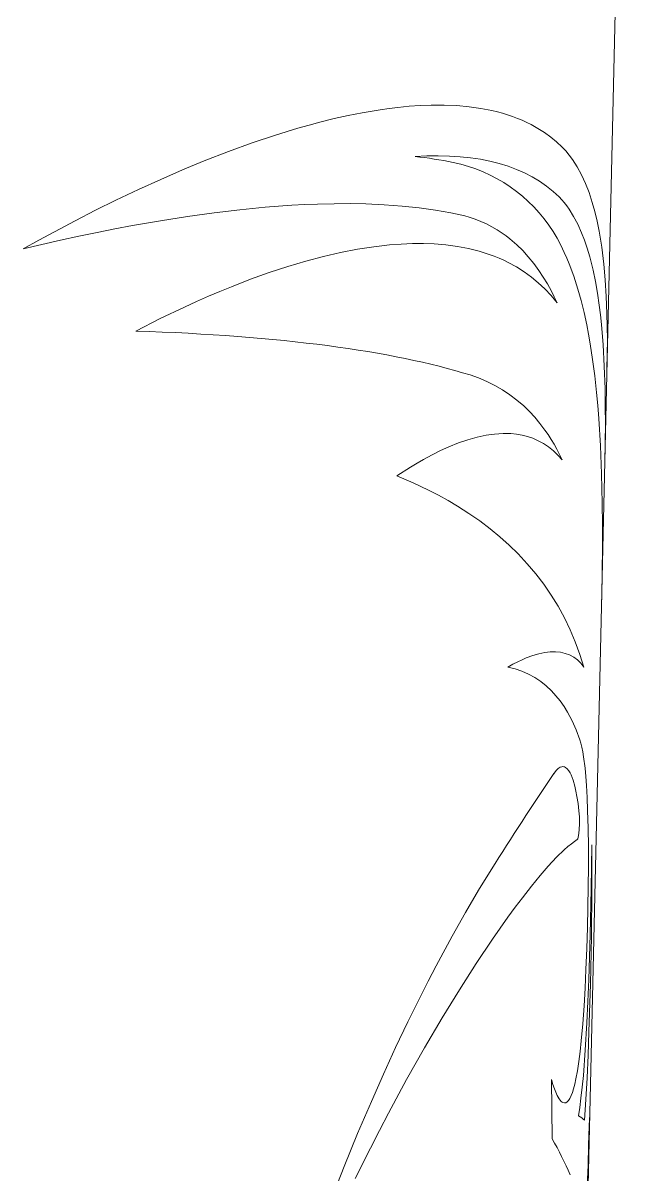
# Model space of a CAD drawing. Extents: x -234 to 858, y -95 to 532.
# Drawn here: x 850.37 to 857.63, y 135.38 to 149.01 of the extents above; entities that cross this region are included whole.
import ezdxf

# ---------------------------------------------------------------- set-up
doc = ezdxf.new("R2010")
doc.units = 0
doc.header["$LTSCALE"] = 7
doc.header["$MEASUREMENT"] = 0
doc.layers.add('8', color=250, linetype='CONTINUOUS', lineweight=15)

msp = doc.modelspace()

# ---------------------------------------------------------------- linework, layer by layer
at = {"layer": '8'}
msp.add_line((855.2292, 56.2445), (857.6278, 159.7286), dxfattribs=at)
at = {"layer": '8', "ltscale": 0.002547}
msp.add_line((857.2221, 142.2307), (857.2199, 142.1288), dxfattribs=at)
at = {"layer": '8', "ltscale": 0.017509}
msp.add_line((856.6269, 136.505), (856.6346, 135.8047), dxfattribs=at)
at = {"layer": '8', "ltscale": 0.008551}
msp.add_line((857.078, 136.0507), (857.0697, 135.7088), dxfattribs=at)
at = {"layer": '8', "ltscale": 0.011979}
msp.add_line((857.0402, 135.0148), (857.0604, 135.4935), dxfattribs=at)
at = {"layer": '8'}
for points in [[(856.7527, 147.541), (856.6868, 147.6023), (856.6171, 147.6597), (856.5436, 147.713), (856.4663, 147.7623), (856.3852, 147.8075), (856.3329, 147.8336), (856.2792, 147.8581), (856.2234, 147.8813), (856.1661, 147.9029), (856.048, 147.9411), (855.9853, 147.9582), (855.9211, 147.9737), (855.7883, 147.9996), (855.6498, 148.0189), (855.5055, 148.0317), (855.3556, 148.038), (855.2003, 148.0377), (855.0721, 148.0329), (854.9405, 148.024), (854.8056, 148.011), (854.7024, 147.9985), (854.5973, 147.9838), (854.3819, 147.9477), (854.2192, 147.9154), (854.0531, 147.8784), (853.8835, 147.8367), (853.754, 147.8023), (853.6227, 147.7654), (853.3549, 147.6836), (853.0802, 147.5917), (852.7991, 147.4898), (852.5121, 147.3781), (852.2562, 147.2723), (851.9963, 147.1594), (851.7325, 147.0392), (851.4652, 146.912), (851.2248, 146.7932), (850.982, 146.669), (850.7369, 146.5395), (850.5516, 146.4389), (850.3652, 146.3354)], [(857.2844, 144.9118), (857.2875, 145.0909), (857.2885, 145.2655), (857.2873, 145.4196), (857.2841, 145.5699), (857.2762, 145.7738), (857.2639, 145.9695), (857.2471, 146.1567), (857.2225, 146.3568), (857.2079, 146.4526), (857.1917, 146.5454), (857.1675, 146.6645), (857.1403, 146.7782), (857.1101, 146.8864), (857.0718, 147.0031), (857.0293, 147.1123), (856.9826, 147.2139), (856.9316, 147.3076), (856.9045, 147.3516), (856.8764, 147.3935), (856.837, 147.4463), (856.7958, 147.4954), (856.7527, 147.541)], [(850.3652, 146.3354), (850.808, 146.4379), (851.0268, 146.4855), (851.2429, 146.5305), (851.4542, 146.5724), (851.6627, 146.6116), (851.9923, 146.6692), (852.3143, 146.7197), (852.6285, 146.7633), (852.9346, 146.7996), (853.2324, 146.8288), (853.3931, 146.8417), (853.5511, 146.8524), (853.7034, 146.8607), (853.853, 146.8668), (854.0501, 146.8715), (854.2421, 146.8722), (854.4289, 146.8688), (854.6462, 146.8593), (854.8557, 146.8439), (855.0572, 146.8226), (855.2507, 146.7952), (855.436, 146.7617)], [(857.2587, 143.8035), (857.2632, 144.0459), (857.2649, 144.2655), (857.2642, 144.4764), (857.2609, 144.6814), (857.2521, 144.9468), (857.238, 145.2004), (857.2179, 145.4416), (857.2056, 145.5573), (857.1917, 145.6697), (857.1706, 145.8142), (857.1464, 145.9524), (857.1191, 146.0842), (857.0999, 146.1654), (857.0792, 146.2437), (857.0496, 146.3438), (857.0174, 146.4388), (856.9826, 146.5284), (856.9375, 146.629), (856.8886, 146.7216), (856.8359, 146.8062), (856.8076, 146.846), (856.7784, 146.8837), (856.749, 146.9183), (856.7187, 146.9509)], [(855.436, 146.7617), (855.5462, 146.7402), (855.6001, 146.7266), (855.6531, 146.7112), (855.7222, 146.6879), (855.7898, 146.6612), (855.8558, 146.6313), (855.9201, 146.5981), (855.9827, 146.5617), (856.0436, 146.5221), (856.0882, 146.4903), (856.1319, 146.4566), (856.2163, 146.384), (856.2856, 146.3161), (856.3521, 146.243), (856.4157, 146.1649), (856.4766, 146.0816), (856.5283, 146.0035), (856.5778, 145.9215), (856.6252, 145.8356), (856.6592, 145.7687), (856.6921, 145.6998)], [(856.647, 146.5414), (856.693, 146.4632), (856.7368, 146.3809), (856.7785, 146.2946), (856.8083, 146.2273), (856.837, 146.1578), (856.8908, 146.0124), (856.94, 145.8585), (856.9776, 145.7241), (857.0122, 145.5841), (857.0438, 145.4388), (857.0657, 145.3263), (857.0859, 145.2109), (857.1144, 145.0258), (857.1394, 144.8342), (857.161, 144.6362), (857.175, 144.4836), (857.1872, 144.3277), (857.2068, 144.0063), (857.2201, 143.6727), (857.2277, 143.3276), (857.2301, 143.0681), (857.2299, 142.8031), (857.2272, 142.5196), (857.2221, 142.2307)], [(856.6921, 145.6998), (856.6227, 145.7837), (856.5489, 145.8623), (856.4707, 145.9357), (856.3883, 146.0038), (856.3015, 146.0665), (856.2105, 146.1238), (856.1152, 146.1757), (856.0607, 146.2021), (856.005, 146.2268), (855.9476, 146.25), (855.889, 146.2715), (855.7682, 146.3094), (855.6423, 146.3407), (855.5116, 146.3653), (855.3759, 146.3833), (855.2355, 146.3948), (855.1088, 146.3994), (854.9786, 146.3991), (854.8449, 146.3937), (854.7079, 146.3835), (854.6148, 146.3739), (854.5202, 146.3622), (854.3269, 146.3322), (854.1281, 146.2937), (853.9242, 146.2468), (853.7153, 146.1915), (853.5017, 146.128), (853.2836, 146.0564), (853.0612, 145.9768), (852.8349, 145.8893), (852.6991, 145.8339), (852.562, 145.7758), (852.42, 145.7133), (852.2767, 145.648), (851.9905, 145.5112), (851.7001, 145.3638)], [(855.6615, 144.8441), (855.7631, 144.8089), (855.8612, 144.768), (855.9558, 144.7214), (856.0467, 144.6691), (856.1339, 144.6111), (856.2176, 144.5474), (856.2975, 144.4782), (856.3644, 144.413), (856.4286, 144.3436), (856.4899, 144.27), (856.5484, 144.1922), (856.5859, 144.138), (856.622, 144.082), (856.6571, 144.0242), (856.6908, 143.9646), (856.7547, 143.8401)], [(856.7547, 143.8401), (856.7036, 143.8966), (856.6496, 143.9475), (856.5927, 143.9928), (856.5328, 144.0325), (856.4701, 144.0665), (856.4045, 144.0948), (856.3431, 144.1154), (856.2793, 144.1315), (856.2133, 144.1429), (856.1451, 144.1497), (856.0994, 144.1516), (856.0528, 144.1516), (856.0033, 144.1496), (855.9529, 144.1454), (855.8512, 144.131), (855.746, 144.1087), (855.6375, 144.0783), (855.5256, 144.0401), (855.4107, 143.994), (855.3127, 143.9498), (855.2127, 143.9002), (855.1108, 143.8454), (855.0333, 143.8009), (854.9548, 143.7535), (854.7951, 143.6503)], [(854.7951, 143.6503), (854.9865, 143.5685), (855.0793, 143.5256), (855.1702, 143.4814), (855.2883, 143.4205), (855.4029, 143.3572), (855.514, 143.2917), (855.6478, 143.2064), (855.7761, 143.1176), (855.8987, 143.0251), (856.0158, 142.9289), (856.1271, 142.8292), (856.2328, 142.7259), (856.3405, 142.6103), (856.4415, 142.4905), (856.536, 142.3666), (856.6237, 142.2385), (856.7048, 142.1064), (856.7793, 141.9702), (856.8472, 141.8299), (856.9085, 141.6856), (856.9633, 141.5373), (857.0116, 141.3851)], [(857.0116, 141.3851), (856.9747, 141.4315), (856.9341, 141.4712), (856.8897, 141.5041), (856.8417, 141.5302), (856.7899, 141.5495), (856.7345, 141.562), (856.6755, 141.5677), (856.6129, 141.5666), (856.5469, 141.5587), (856.4773, 141.5441), (856.4044, 141.5228), (856.3283, 141.4948), (856.2779, 141.4734), (856.2262, 141.4494), (856.1687, 141.4202), (856.1097, 141.388)], [(856.1097, 141.388), (856.1949, 141.3658), (856.2764, 141.3375), (856.3542, 141.3031), (856.4283, 141.2626), (856.4986, 141.2159), (856.5652, 141.1632), (856.628, 141.1044), (856.6799, 141.0481), (856.7289, 140.9872), (856.775, 140.9217), (856.8182, 140.8517), (856.8454, 140.8026), (856.8714, 140.7516), (856.9196, 140.6436), (856.9629, 140.5279)], [(856.9629, 140.5279), (856.9755, 140.4862), (856.9872, 140.4381), (856.9979, 140.384), (857.0076, 140.3242), (857.0244, 140.1892), (857.0334, 140.0915), (857.0411, 139.9872), (857.0492, 139.8424), (857.0553, 139.6892), (857.0606, 139.4814), (857.0634, 139.2641), (857.0638, 139.0281), (857.0621, 138.7865), (857.0527, 138.3068), (857.0449, 138.0553), (857.0351, 137.8074), (857.0245, 137.5886), (857.012, 137.3768), (856.9967, 137.1638), (856.9789, 136.9636), (856.9652, 136.8364), (856.9502, 136.7177), (856.9338, 136.6095), (856.9159, 136.5123), (856.9023, 136.4505), (856.8879, 136.3954), (856.8744, 136.3525), (856.8604, 136.3155), (856.8448, 136.283), (856.8287, 136.2578), (856.8128, 136.2408), (856.7964, 136.2308), (856.7797, 136.228), (856.7627, 136.2322), (856.7524, 136.2381), (856.7421, 136.2466), (856.7293, 136.2603), (856.7166, 136.2778), (856.6936, 136.3185), (856.6774, 136.3542), (856.6614, 136.3952), (856.6439, 136.4471), (856.6269, 136.505)], [(856.9526, 139.6844), (856.9411, 139.7725), (856.9282, 139.8541), (856.9162, 139.918), (856.9031, 139.9763), (856.8823, 140.0504), (856.8591, 140.1115), (856.8467, 140.1369), (856.8337, 140.1586), (856.8139, 140.1833), (856.7932, 140.1999), (856.7825, 140.205), (856.7716, 140.2081), (856.7604, 140.2091), (856.749, 140.2081), (856.7284, 140.201), (856.7073, 140.1874), (856.6858, 140.1673), (856.6695, 140.1482), (856.6531, 140.1256)], [(856.9329, 139.3457), (856.9341, 139.3467), (856.9365, 139.3503), (856.9389, 139.356), (856.9433, 139.373), (856.9499, 139.4164), (856.9544, 139.4683), (856.957, 139.5266), (856.9571, 139.6145), (856.9555, 139.652), (856.9526, 139.6844)], [(854.3008, 135.3332), (854.4804, 135.693), (854.5882, 135.9029), (854.6959, 136.1083), (854.9104, 136.5046), (855.1227, 136.8808), (855.3313, 137.2357), (855.5351, 137.568), (855.7349, 137.88), (855.9269, 138.1663), (856.1096, 138.4257), (856.197, 138.5448), (856.2816, 138.6568), (856.3896, 138.7944), (856.4917, 138.9186), (856.5876, 139.0289), (856.6876, 139.136), (856.7788, 139.2248), (856.8221, 139.2632), (856.863, 139.2965), (856.8991, 139.3234), (856.9329, 139.3457)], [(857.1043, 139.2822), (857.0982, 138.7575), (857.0864, 138.2223), (857.0693, 137.6903), (857.0587, 137.4303), (857.0464, 137.1773), (857.0271, 136.8547), (857.004, 136.5545), (856.9908, 136.4148), (856.9763, 136.2831), (856.9625, 136.1755), (856.9476, 136.0753)], [(857.0194, 136.0233), (857.0349, 136.2689), (857.0483, 136.5269), (857.06, 136.7949), (857.0703, 137.0703), (857.087, 137.6345), (857.0989, 138.2024), (857.1053, 138.7574), (857.1059, 139.0247), (857.1043, 139.2822)], [(855.9126, 138.9893), (855.7627, 138.7449), (855.6087, 138.4829), (855.4515, 138.2043), (855.2616, 137.8526), (855.1658, 137.6687), (855.0696, 137.4797), (854.9248, 137.187), (854.78, 136.8836), (854.6357, 136.57), (854.4922, 136.2469), (854.33, 135.8663), (854.1701, 135.4746), (854.0132, 135.0722), (853.8598, 134.6599), (853.7105, 134.2383), (853.5657, 133.8079), (853.4259, 133.3693)], [(857.0604, 135.4935), (857.0646, 135.7293), (857.0718, 135.9551), (857.076, 136.0399), (857.077, 136.0526), (857.0774, 136.0553), (857.0775, 136.0556), (857.0775, 136.0557), (857.0776, 136.0556), (857.0778, 136.0547), (857.078, 136.0507)]]:
    msp.add_lwpolyline(points, dxfattribs=at)
for centre, radius, start, end in [((854.448, 142.2789), 5.1817, 78.71057, 83.77527), ((855.0897, 145.5558), 1.8421, 32.33077, 78.32947), ((887.8342, 119.0009), 37.6633, 145.88301, 147.94638), ((856.7137, 135.6759), 0.4628, 48.6601, 59.65167), ((853.1188, 133.7909), 4.0515, 23.03444, 29.80391), ((944.3189, 133.1634), 87.2863, 178.328986, 178.94235)]:
    msp.add_arc(centre, radius, start, end, dxfattribs=at)
for centre, major_axis, ratio, start_param, end_param in [((824.2069, 112.4492), (-32.4934, -34.5194), 0.1759521, 3.1385337, 3.3281496), ((814.7671, 133.4861), (42.4113, 10.2161), 0.143783, 0.2358029, 0.4803477)]:
    msp.add_ellipse(centre, major_axis=major_axis, ratio=ratio, start_param=start_param, end_param=end_param, dxfattribs=at)

doc.saveas('drawing.dxf')
